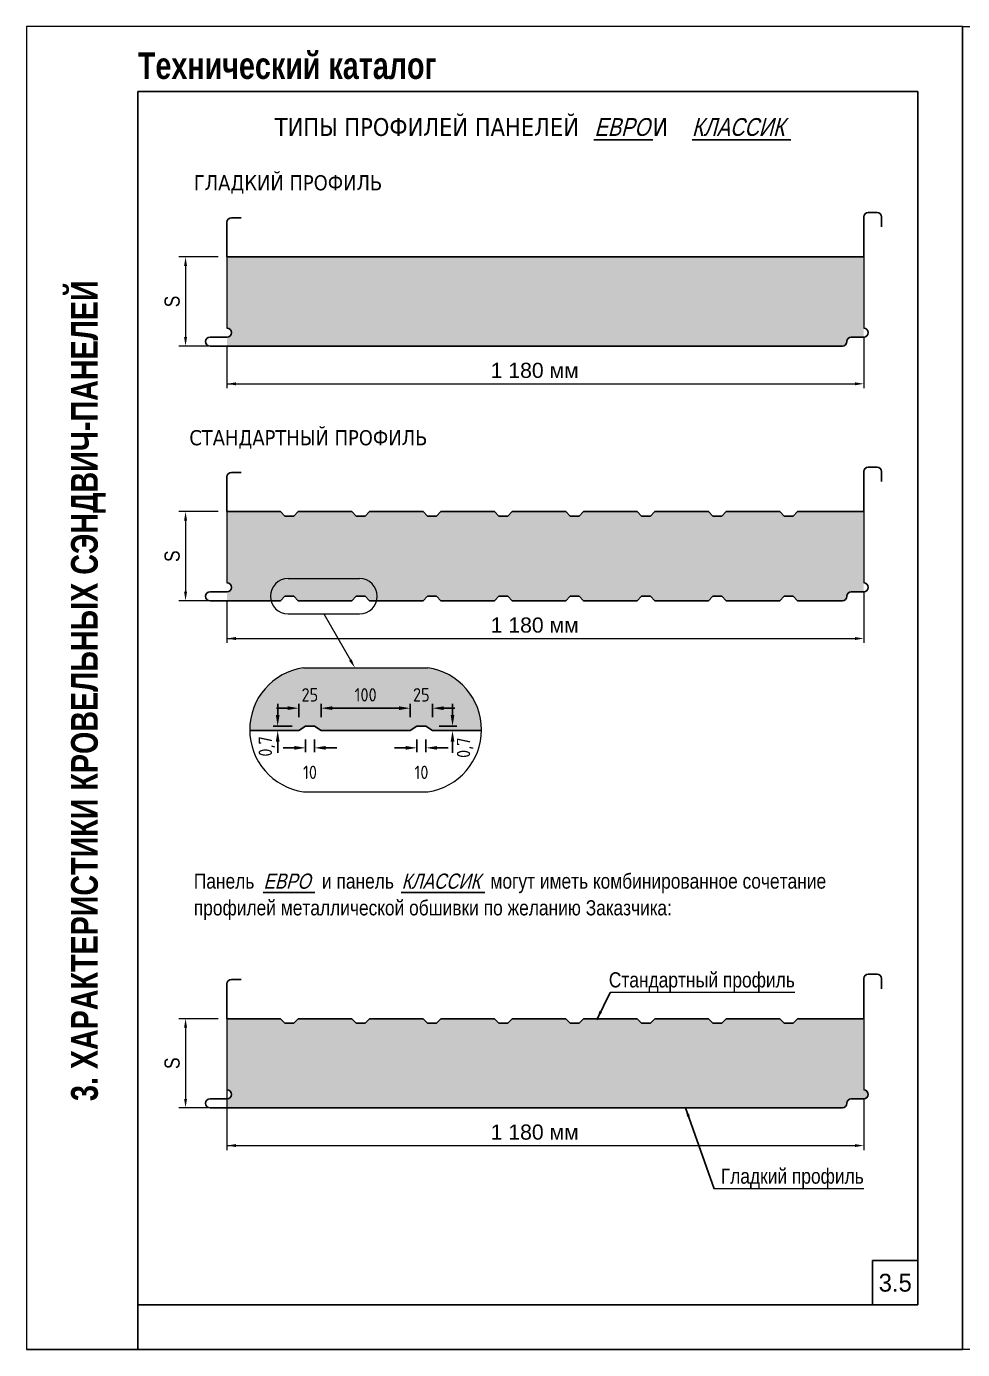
# Model space of a CAD drawing. Extents: x 5821 to 16321, y -13531 to 5774.
# Drawn here: x 10021 to 11071, y -4621 to -3136 of the extents above; entities that cross this region are included whole.
import ezdxf
from ezdxf.enums import TextEntityAlignment as Align

# ---------------------------------------------------------------- set-up
doc = ezdxf.new("R2010")
doc.units = 0
doc.header["$LTSCALE"] = 3
doc.layers.get('0').update_dxf_attribs({"linetype": 'CONTINUOUS', "lineweight": 30})
doc.layers.get('DEFPOINTS').update_dxf_attribs({"linetype": 'CONTINUOUS'})
doc.layers.add('new_fill', color=8, linetype='CONTINUOUS', lineweight=13)
doc.layers.add('RAZMER', color=7, linetype='CONTINUOUS', lineweight=9)
doc.styles.add('LOGO', font='HATTEN.TTF')
doc.styles.add('ROMANS', font='romans.shx', dxfattribs={"width": 0.85})
doc.styles.get("Standard").update_dxf_attribs({"font": 'TAHOMA.TTF'})
doc.styles.add('style1', font='ARIALN.TTF')
doc.styles.add('style2', font='impact.TTF')
doc.styles.add('курсив', font='ARIAL.TTF', dxfattribs={"width": 0.8, "oblique": 15})
doc.dimstyles.new('2.5', dxfattribs={"dimscale": 5, "dimtxt": 3, "dimasz": 2, "dimexe": 1, "dimexo": 2, "dimgap": 0, "dimtad": 0, "dimdec": 0, "dimlfac": 0.5, "dimzin": 9, "dimdsep": 46, "dimtxsty": 'ROMANS', "dimcen": -3, "dimdle": 1, "dimclrd": 256, "dimclre": 256, "dimclrt": 256, "dimadec": 0, "dimazin": 0, "dimtfac": 1, "dimtdec": 0, "dimtofl": 0, "dimtmove": 2, "dimatfit": 3, "dimfxl": 0, "dimtvp": 1, "dimtolj": 1, "dimtzin": 9, "dimarcsym": 0})
doc.dimstyles.new('5', dxfattribs={"dimscale": 5, "dimtxt": 3, "dimasz": 2.5, "dimexe": 1, "dimexo": 3, "dimgap": 0, "dimtad": 0, "dimdec": 0, "dimzin": 9, "dimdsep": 46, "dimtxsty": 'ROMANS', "dimblk2": 'OBLIQUE', "dimcen": -3, "dimdle": 1.5, "dimclrd": 256, "dimclre": 256, "dimclrt": 256, "dimadec": 0, "dimazin": 0, "dimtfac": 1, "dimtdec": 0, "dimtofl": 0, "dimtmove": 2, "dimatfit": 3, "dimfxl": 0, "dimtvp": 1, "dimtolj": 1, "dimtzin": 9, "dimarcsym": 0})

# ---------------------------------------------------------------- blocks, each defined once
blk = doc.blocks.new('*D1031')
at = {"layer": 'DEFPOINTS', "color": 0, "transparency": 16777216}
for p in [(10334.1, -3921.5), (10344.1, -3921.6), (10344.1, -3945.9)]:
    blk.add_point(p, dxfattribs=at)
at = {"layer": 'RAZMER', "lineweight": -2, "transparency": 16777216}
for p, q in [((10321.6, -3945.9), (10309.1, -3945.9)), ((10334.1, -3936.5), (10334.1, -3950.9)), ((10344.1, -3936.6), (10344.1, -3950.9)), ((10356.6, -3945.9), (10369.1, -3945.9))]:
    blk.add_line(p, q, dxfattribs=at)
at = {"layer": 'RAZMER', "transparency": 16777216}
for points in [[(10321.6, -3943.8), (10321.6, -3948), (10334.1, -3945.9)], [(10356.6, -3943.8), (10356.6, -3948), (10344.1, -3945.9)]]:
    blk.add_solid(points, dxfattribs=at)
at = {"layer": 'RAZMER', "transparency": 16777216, "insert": (10339.1, -3973.4), "char_height": 15, "attachment_point": 5, "style": 'ROMANS'}
blk.add_mtext('\\A1;10', dxfattribs=at)
blk = doc.blocks.new('_OBLIQUE')
at = {"color": 0, "linetype": 'ByBlock'}
blk.add_line((-0.5, -0.5), (0.5, 0.5), dxfattribs=at)
blk = doc.blocks.new('*D1032')
at = {"layer": 'DEFPOINTS', "color": 0, "transparency": 16777216}
for p in [(10459.1, -3921.6), (10469.1, -3921.6), (10469.1, -3945.9)]:
    blk.add_point(p, dxfattribs=at)
at = {"layer": 'RAZMER', "lineweight": -2, "transparency": 16777216}
for p, q in [((10446.6, -3945.9), (10434.1, -3945.9)), ((10459.1, -3936.6), (10459.1, -3950.9)), ((10469.1, -3936.6), (10469.1, -3950.9)), ((10481.6, -3945.9), (10494.1, -3945.9))]:
    blk.add_line(p, q, dxfattribs=at)
at = {"layer": 'RAZMER', "transparency": 16777216}
for points in [[(10446.6, -3943.9), (10446.6, -3948), (10459.1, -3945.9)], [(10481.6, -3943.9), (10481.6, -3948), (10469.1, -3945.9)]]:
    blk.add_solid(points, dxfattribs=at)
at = {"layer": 'RAZMER', "transparency": 16777216, "insert": (10464.1, -3973.4), "char_height": 15, "attachment_point": 5, "style": 'ROMANS'}
blk.add_mtext('\\A1;10', dxfattribs=at)
blk = doc.blocks.new('*D1033')
at = {"layer": 'DEFPOINTS', "color": 0, "transparency": 16777216}
for p in [(10302.9, -3926.5), (10326.5, -3926.5), (10334.1, -3921.5)]:
    blk.add_point(p, dxfattribs=at)
at = {"layer": 'RAZMER', "lineweight": -2, "transparency": 16777216}
for p, q in [((10302.9, -3909), (10302.9, -3896.5)), ((10319.1, -3921.5), (10297.9, -3921.5)), ((10311.5, -3926.5), (10297.9, -3926.5)), ((10302.9, -3939), (10302.9, -3951.5))]:
    blk.add_line(p, q, dxfattribs=at)
at = {"layer": 'RAZMER', "transparency": 16777216}
for points in [[(10300.8, -3909), (10305, -3909), (10302.9, -3921.5)], [(10300.8, -3939), (10305, -3939), (10302.9, -3926.5)]]:
    blk.add_solid(points, dxfattribs=at)
at = {"layer": 'RAZMER', "transparency": 16777216, "insert": (10290.8, -3944.3), "char_height": 15, "attachment_point": 5, "rotation": 90, "style": 'ROMANS'}
blk.add_mtext('\\A1;0,7', dxfattribs=at)
blk = doc.blocks.new('*D1034')
at = {"layer": 'DEFPOINTS', "color": 0, "transparency": 16777216}
for p in [(10469.1, -3921.6), (10476.5, -3926.6), (10499, -3926.6)]:
    blk.add_point(p, dxfattribs=at)
at = {"layer": 'RAZMER', "lineweight": -2, "transparency": 16777216}
for p, q in [((10499, -3909.1), (10499, -3896.6)), ((10484.1, -3921.6), (10504, -3921.6)), ((10491.5, -3926.6), (10504, -3926.6)), ((10499, -3939.1), (10499, -3951.6))]:
    blk.add_line(p, q, dxfattribs=at)
at = {"layer": 'RAZMER', "transparency": 16777216}
for points in [[(10496.9, -3909.1), (10501.1, -3909.1), (10499, -3921.6)], [(10496.9, -3939.1), (10501.1, -3939.1), (10499, -3926.6)]]:
    blk.add_solid(points, dxfattribs=at)
at = {"layer": 'RAZMER', "transparency": 16777216, "insert": (10513.1, -3945.8), "char_height": 15, "attachment_point": 5, "rotation": 90, "style": 'ROMANS'}
blk.add_mtext('\\A1;0,7', dxfattribs=at)
blk = doc.blocks.new('*D1035')
at = {"layer": 'DEFPOINTS', "color": 0, "transparency": 16777216}
for p in [(10351.5, -3901.4), (10326.5, -3926.5), (10351.5, -3926.5)]:
    blk.add_point(p, dxfattribs=at)
at = {"layer": 'RAZMER', "lineweight": -2, "transparency": 16777216}
for p, q in [((10314, -3901.4), (10301.5, -3901.4)), ((10326.5, -3911.5), (10326.5, -3896.4)), ((10351.5, -3911.5), (10351.5, -3896.4)), ((10364, -3901.4), (10376.5, -3901.4))]:
    blk.add_line(p, q, dxfattribs=at)
at = {"layer": 'RAZMER', "transparency": 16777216}
for points in [[(10314, -3899.3), (10314, -3903.4), (10326.5, -3901.4)], [(10364, -3899.3), (10364, -3903.4), (10351.5, -3901.4)]]:
    blk.add_solid(points, dxfattribs=at)
at = {"layer": 'RAZMER', "transparency": 16777216, "insert": (10339, -3886.4), "char_height": 15, "attachment_point": 5, "style": 'ROMANS'}
blk.add_mtext('\\A1;25', dxfattribs=at)
blk = doc.blocks.new('*D1036')
at = {"layer": 'DEFPOINTS', "color": 0, "transparency": 16777216}
for p in [(10451.5, -3901.4), (10351.5, -3926.6), (10451.5, -3926.6)]:
    blk.add_point(p, dxfattribs=at)
at = {"layer": 'RAZMER', "lineweight": -2, "transparency": 16777216}
for p, q in [((10351.5, -3911.6), (10351.5, -3896.4)), ((10364, -3901.4), (10439, -3901.4)), ((10451.5, -3911.6), (10451.5, -3896.4))]:
    blk.add_line(p, q, dxfattribs=at)
at = {"layer": 'RAZMER', "transparency": 16777216}
for points in [[(10364, -3899.3), (10364, -3903.4), (10351.5, -3901.4)], [(10439, -3899.3), (10439, -3903.4), (10451.5, -3901.4)]]:
    blk.add_solid(points, dxfattribs=at)
at = {"layer": 'RAZMER', "transparency": 16777216, "insert": (10401.5, -3886.4), "char_height": 15, "attachment_point": 5, "style": 'ROMANS'}
blk.add_mtext('\\A1;100', dxfattribs=at)
blk = doc.blocks.new('*D1037')
at = {"layer": 'DEFPOINTS', "color": 0, "transparency": 16777216}
for p in [(10476.5, -3901.4), (10451.5, -3926.6), (10476.5, -3926.6)]:
    blk.add_point(p, dxfattribs=at)
at = {"layer": 'RAZMER', "lineweight": -2, "transparency": 16777216}
for p, q in [((10439, -3901.4), (10426.5, -3901.4)), ((10451.5, -3911.6), (10451.5, -3896.4)), ((10476.5, -3911.6), (10476.5, -3896.4)), ((10489, -3901.4), (10501.5, -3901.4))]:
    blk.add_line(p, q, dxfattribs=at)
at = {"layer": 'RAZMER', "transparency": 16777216}
for points in [[(10439, -3899.3), (10439, -3903.5), (10451.5, -3901.4)], [(10489, -3899.3), (10489, -3903.5), (10476.5, -3901.4)]]:
    blk.add_solid(points, dxfattribs=at)
at = {"layer": 'RAZMER', "transparency": 16777216, "insert": (10464, -3886.4), "char_height": 15, "attachment_point": 5, "style": 'ROMANS'}
blk.add_mtext('\\A1;25', dxfattribs=at)

msp = doc.modelspace()

# ---------------------------------------------------------------- hatches: boundary and pattern name
h = msp.add_hatch(color=256)
h.set_gradient(color1=(214, 214, 214), tint=1, name='CYLINDER')
h.paths.add_polyline_path([(10471.19, -3856.03), (10331.87, -3856.03, 0.3764035), (10271.53, -3926.49), (10326.53, -3926.49), (10334.06, -3921.53), (10344.06, -3921.58), (10351.53, -3926.56), (10451.53, -3926.56), (10459.06, -3921.6), (10469.06, -3921.65), (10476.53, -3926.62), (10531.53, -3926.62, 0.3769258)])
h.paths.add_polyline_path([(10324.96, -3875.11), (10353.1, -3875.11), (10353.1, -3897.61), (10324.96, -3897.61)], flags=24)
h.paths.add_polyline_path([(10382.3, -3875.11), (10420.76, -3875.11), (10420.76, -3897.61), (10382.3, -3897.61)], flags=24)
h.paths.add_polyline_path([(10449.96, -3875.18), (10478.1, -3875.18), (10478.1, -3897.68), (10449.96, -3897.68)], flags=24)
at = {"layer": 'new_fill'}
h = msp.add_hatch(color=256, dxfattribs=at)
h.set_gradient(color1=(192, 192, 192), one_color=1, tint=1, name='CYLINDER')
h.paths.add_polyline_path([(10960.33, -3394.92), (10245.99, -3394.92), (10245.99, -3474.92, -1), (10245.99, -3484.92), (10245.99, -3494.92), (10936.33, -3494.92, 0.4142136), (10941.33, -3489.92, -0.4142136), (10946.33, -3484.92), (10960.33, -3484.92)])
h = msp.add_hatch(color=256, dxfattribs=at)
h.set_gradient(color1=(192, 192, 192), one_color=1, tint=1, name='CYLINDER')
h.paths.add_polyline_path([(10960.33, -3680.79), (10885.99, -3680.79), (10880.99, -3685.79), (10870.99, -3685.79), (10865.99, -3680.79), (10805.99, -3680.79), (10800.99, -3685.79), (10790.99, -3685.79), (10785.99, -3680.79), (10725.99, -3680.79), (10720.99, -3685.79), (10710.99, -3685.79), (10705.99, -3680.79), (10645.99, -3680.79), (10640.99, -3685.79), (10630.99, -3685.79), (10625.99, -3680.79), (10565.99, -3680.79), (10560.99, -3685.79), (10550.99, -3685.79), (10545.99, -3680.79), (10485.99, -3680.79), (10480.99, -3685.79), (10470.99, -3685.79), (10465.99, -3680.79), (10405.99, -3680.79), (10400.99, -3685.79), (10390.99, -3685.79), (10385.99, -3680.79), (10325.99, -3680.79), (10320.99, -3685.79), (10310.99, -3685.79), (10305.99, -3680.79), (10245.99, -3680.79), (10245.99, -3760.79, -1), (10245.99, -3770.79), (10245.99, -3780.79), (10295.39, -3780.79, -0.4908089), (10314.63, -3755.91), (10394.63, -3755.91, -0.4908089), (10413.86, -3780.79), (10465.99, -3780.79), (10470.99, -3775.79), (10480.99, -3775.79), (10485.99, -3780.79), (10545.99, -3780.79), (10550.99, -3775.79), (10560.99, -3775.79), (10565.99, -3780.79), (10625.99, -3780.79), (10630.99, -3775.79), (10640.99, -3775.79), (10645.99, -3780.79), (10705.99, -3780.79), (10710.99, -3775.79), (10720.99, -3775.79), (10725.99, -3780.79), (10785.99, -3780.79), (10790.99, -3775.79), (10800.99, -3775.79), (10805.99, -3780.79), (10865.99, -3780.79), (10870.99, -3775.79), (10880.99, -3775.79), (10885.99, -3780.79), (10936.33, -3780.79, 0.4142136), (10941.33, -3775.79, -0.4142136), (10946.33, -3770.79), (10960.33, -3770.79)])
h.paths.add_polyline_path([(10394.63, -3755.91), (10314.63, -3755.91, 0.4908089), (10295.39, -3780.79), (10305.99, -3780.79), (10310.99, -3775.79), (10320.99, -3775.79), (10325.99, -3780.79), (10385.99, -3780.79), (10390.99, -3775.79), (10400.99, -3775.79), (10405.99, -3780.79), (10413.86, -3780.79, 0.4908089)], flags=17)
h = msp.add_hatch(color=256, dxfattribs=at)
h.set_gradient(color1=(192, 192, 192), one_color=1, tint=1, name='CYLINDER')
h.paths.add_polyline_path([(10960.33, -4249.89), (10885.99, -4249.89), (10880.99, -4254.89), (10870.99, -4254.89), (10865.99, -4249.89), (10805.99, -4249.89), (10800.99, -4254.89), (10790.99, -4254.89), (10785.99, -4249.89), (10725.99, -4249.89), (10720.99, -4254.89), (10710.99, -4254.89), (10705.99, -4249.89), (10645.99, -4249.89), (10640.99, -4254.89), (10630.99, -4254.89), (10625.99, -4249.89), (10565.99, -4249.89), (10560.99, -4254.89), (10550.99, -4254.89), (10545.99, -4249.89), (10485.99, -4249.89), (10480.99, -4254.89), (10470.99, -4254.89), (10465.99, -4249.89), (10405.99, -4249.89), (10400.99, -4254.89), (10390.99, -4254.89), (10385.99, -4249.89), (10325.99, -4249.89), (10320.99, -4254.89), (10310.99, -4254.89), (10305.99, -4249.89), (10245.99, -4249.89), (10245.99, -4329.89, -1), (10245.99, -4339.89), (10245.99, -4349.89), (10936.33, -4349.89, 0.4142136), (10941.33, -4344.89, -0.4142136), (10946.33, -4339.89), (10960.33, -4339.89, 1), (10960.33, -4329.89)])

# ---------------------------------------------------------------- linework, layer by layer
at = {"color": 1}
for p, q in [((10146.09, -3209.09), (11021.09, -3209.09)), ((10146.09, -3209.09), (10146.09, -4621.24)), ((11021.09, -3209.09), (11021.09, -4571.24)), ((10657.65, -3263.42), (10723.77, -3263.42)), ((10767.8, -3263.42), (10878.53, -3263.42)), ((10286.48, -4108.12), (10344.44, -4108.12)), ((10441.46, -4108.12), (10535.35, -4108.12)), ((10970.18, -4521.24), (11021.09, -4521.24)), ((10970.18, -4521.24), (10970.18, -4571.24)), ((10146.09, -4571.24), (11021.09, -4571.24))]:
    msp.add_line(p, q, dxfattribs=at)
for p, q in [((10245.99, -3394.92), (10245.99, -3355.92)), ((10261.92, -3350.92), (10250.99, -3350.92)), ((10960.33, -3394.92), (10960.33, -3349.96)), ((10975.33, -3344.92), (10965.33, -3344.92)), ((10980.33, -3361.24), (10980.33, -3349.92)), ((10245.99, -3394.92), (10960.33, -3394.92)), ((10226.98, -3484.92), (10245.99, -3484.92)), ((10946.33, -3484.92), (10960.33, -3484.92)), ((10226.98, -3494.92), (10936.33, -3494.92)), ((10261.92, -3636.79), (10250.99, -3636.79)), ((10960.33, -3680.79), (10960.33, -3635.84)), ((10975.33, -3630.79), (10965.33, -3630.79)), ((10980.33, -3647.11), (10980.33, -3635.79)), ((10245.99, -3680.79), (10245.99, -3641.79)), ((10245.99, -3680.79), (10305.99, -3680.79)), ((10305.99, -3680.79), (10310.99, -3685.79)), ((10325.99, -3680.79), (10320.99, -3685.79)), ((10325.99, -3680.79), (10385.99, -3680.79)), ((10385.99, -3680.79), (10390.99, -3685.79)), ((10405.99, -3680.79), (10400.99, -3685.79)), ((10405.99, -3680.79), (10465.99, -3680.79)), ((10465.99, -3680.79), (10470.99, -3685.79)), ((10485.99, -3680.79), (10480.99, -3685.79)), ((10485.99, -3680.79), (10545.99, -3680.79)), ((10545.99, -3680.79), (10550.99, -3685.79)), ((10565.99, -3680.79), (10560.99, -3685.79)), ((10565.99, -3680.79), (10625.99, -3680.79)), ((10625.99, -3680.79), (10630.99, -3685.79)), ((10645.99, -3680.79), (10640.99, -3685.79)), ((10645.99, -3680.79), (10705.99, -3680.79)), ((10705.99, -3680.79), (10710.99, -3685.79)), ((10725.99, -3680.79), (10720.99, -3685.79)), ((10725.99, -3680.79), (10785.99, -3680.79)), ((10785.99, -3680.79), (10790.99, -3685.79)), ((10805.99, -3680.79), (10800.99, -3685.79)), ((10805.99, -3680.79), (10865.99, -3680.79)), ((10865.99, -3680.79), (10870.99, -3685.79)), ((10885.99, -3680.79), (10880.99, -3685.79)), ((10885.99, -3680.79), (10960.33, -3680.79)), ((10310.99, -3685.79), (10320.99, -3685.79)), ((10390.99, -3685.79), (10400.99, -3685.79)), ((10470.99, -3685.79), (10480.99, -3685.79)), ((10550.99, -3685.79), (10560.99, -3685.79)), ((10630.99, -3685.79), (10640.99, -3685.79)), ((10710.99, -3685.79), (10720.99, -3685.79)), ((10790.99, -3685.79), (10800.99, -3685.79)), ((10870.99, -3685.79), (10880.99, -3685.79)), ((10226.98, -3770.79), (10245.99, -3770.79)), ((10946.33, -3770.79), (10960.33, -3770.79)), ((10226.98, -3780.79), (10305.99, -3780.79)), ((10305.99, -3780.79), (10310.99, -3775.79)), ((10310.99, -3775.79), (10320.99, -3775.79)), ((10325.99, -3780.79), (10320.99, -3775.79)), ((10325.99, -3780.79), (10385.99, -3780.79)), ((10385.99, -3780.79), (10390.99, -3775.79)), ((10390.99, -3775.79), (10400.99, -3775.79)), ((10405.99, -3780.79), (10400.99, -3775.79)), ((10405.99, -3780.79), (10465.99, -3780.79)), ((10465.99, -3780.79), (10470.99, -3775.79)), ((10470.99, -3775.79), (10480.99, -3775.79)), ((10485.99, -3780.79), (10480.99, -3775.79)), ((10485.99, -3780.79), (10545.99, -3780.79)), ((10545.99, -3780.79), (10550.99, -3775.79)), ((10550.99, -3775.79), (10560.99, -3775.79)), ((10565.99, -3780.79), (10560.99, -3775.79)), ((10565.99, -3780.79), (10625.99, -3780.79)), ((10625.99, -3780.79), (10630.99, -3775.79)), ((10630.99, -3775.79), (10640.99, -3775.79)), ((10645.99, -3780.79), (10640.99, -3775.79)), ((10645.99, -3780.79), (10705.99, -3780.79)), ((10705.99, -3780.79), (10710.99, -3775.79)), ((10710.99, -3775.79), (10720.99, -3775.79)), ((10725.99, -3780.79), (10720.99, -3775.79)), ((10725.99, -3780.79), (10785.99, -3780.79)), ((10785.99, -3780.79), (10790.99, -3775.79)), ((10790.99, -3775.79), (10800.99, -3775.79)), ((10805.99, -3780.79), (10800.99, -3775.79)), ((10805.99, -3780.79), (10865.99, -3780.79)), ((10865.99, -3780.79), (10870.99, -3775.79)), ((10870.99, -3775.79), (10880.99, -3775.79)), ((10885.99, -3780.79), (10880.99, -3775.79)), ((10885.99, -3780.79), (10936.33, -3780.79)), ((10271.53, -3926.49), (10326.53, -3926.49)), ((10334.06, -3921.53), (10326.53, -3926.49)), ((10344.06, -3921.58), (10334.06, -3921.53)), ((10344.06, -3921.58), (10351.53, -3926.56)), ((10351.53, -3926.56), (10451.53, -3926.56)), ((10459.06, -3921.6), (10451.53, -3926.56)), ((10469.06, -3921.65), (10459.06, -3921.6)), ((10469.06, -3921.65), (10476.53, -3926.62)), ((10476.53, -3926.62), (10531.53, -3926.62)), ((10975.33, -4199.89), (10965.33, -4199.89)), ((10245.99, -4249.89), (10245.99, -4210.89)), ((10261.92, -4205.89), (10250.99, -4205.89)), ((10960.33, -4249.89), (10960.33, -4204.94)), ((10980.33, -4216.21), (10980.33, -4204.89)), ((10245.99, -4249.89), (10305.99, -4249.89)), ((10305.99, -4249.89), (10310.99, -4254.89)), ((10310.99, -4254.89), (10320.99, -4254.89)), ((10325.99, -4249.89), (10320.99, -4254.89)), ((10325.99, -4249.89), (10385.99, -4249.89)), ((10385.99, -4249.89), (10390.99, -4254.89)), ((10390.99, -4254.89), (10400.99, -4254.89)), ((10405.99, -4249.89), (10400.99, -4254.89)), ((10405.99, -4249.89), (10465.99, -4249.89)), ((10465.99, -4249.89), (10470.99, -4254.89)), ((10470.99, -4254.89), (10480.99, -4254.89)), ((10485.99, -4249.89), (10480.99, -4254.89)), ((10485.99, -4249.89), (10545.99, -4249.89)), ((10545.99, -4249.89), (10550.99, -4254.89)), ((10550.99, -4254.89), (10560.99, -4254.89)), ((10565.99, -4249.89), (10560.99, -4254.89)), ((10565.99, -4249.89), (10625.99, -4249.89)), ((10625.99, -4249.89), (10630.99, -4254.89)), ((10630.99, -4254.89), (10640.99, -4254.89)), ((10645.99, -4249.89), (10640.99, -4254.89)), ((10645.99, -4249.89), (10705.99, -4249.89)), ((10705.99, -4249.89), (10710.99, -4254.89)), ((10710.99, -4254.89), (10720.99, -4254.89)), ((10725.99, -4249.89), (10720.99, -4254.89)), ((10725.99, -4249.89), (10785.99, -4249.89)), ((10785.99, -4249.89), (10790.99, -4254.89)), ((10790.99, -4254.89), (10800.99, -4254.89)), ((10805.99, -4249.89), (10800.99, -4254.89)), ((10805.99, -4249.89), (10865.99, -4249.89)), ((10865.99, -4249.89), (10870.99, -4254.89)), ((10870.99, -4254.89), (10880.99, -4254.89)), ((10885.99, -4249.89), (10880.99, -4254.89)), ((10885.99, -4249.89), (10960.33, -4249.89)), ((10226.98, -4339.89), (10245.99, -4339.89)), ((10226.98, -4349.89), (10936.33, -4349.89)), ((10946.33, -4339.89), (10960.33, -4339.89))]:
    msp.add_line(p, q)
for centre, start, end in [((10250.99, -3355.92), 90, 180), ((10965.33, -3349.92), 90, 180), ((10975.33, -3349.92), 0, 90), ((10226.98, -3489.92), 90, 270), ((10245.99, -3479.92), 270, 90), ((10946.33, -3489.92), 90, 180), ((10960.33, -3479.92), 270, 90), ((10936.33, -3489.92), 270, 0), ((10250.99, -3641.79), 90, 180), ((10965.33, -3635.79), 90, 180), ((10975.33, -3635.79), 0, 90), ((10226.98, -3775.79), 90, 270), ((10245.99, -3765.79), 270, 90), ((10946.33, -3775.79), 90, 180), ((10960.33, -3765.79), 270, 90), ((10936.33, -3775.79), 270, 0), ((10965.33, -4204.89), 90, 180), ((10975.33, -4204.89), 0, 90), ((10250.99, -4210.89), 90, 180), ((10245.99, -4334.89), 270, 90), ((10960.33, -4334.89), 270, 90), ((10226.98, -4344.89), 90, 270), ((10936.33, -4344.89), 270, 0), ((10946.33, -4344.89), 90, 180)]:
    msp.add_arc(centre, 5, start, end)
at = {"layer": 'new_fill', "color": 7, "lineweight": 0}
for p, q in [((11071.09, -3136.24), (10021.09, -3136.24)), ((10021.09, -3136.24), (10021.09, -4621.24))]:
    msp.add_line(p, q, dxfattribs=at)
at = {"layer": 'RAZMER'}
for p, q in [((10021.09, -3136.24), (10021.09, -4621.24)), ((10021.09, -3136.24), (10021.09, -4621.24)), ((10021.09, -3136.24), (10021.09, -4621.24)), ((10021.09, -3136.24), (10021.09, -4621.24)), ((10021.09, -3136.24), (10021.09, -4621.24)), ((10021.09, -3136.24), (10021.09, -4621.24)), ((10021.09, -3136.24), (10021.09, -4621.24)), ((10021.09, -3136.24), (10021.09, -4621.24)), ((10021.09, -3136.24), (10021.09, -4621.24)), ((10021.09, -3136.24), (10021.09, -4621.24)), ((10021.09, -3136.24), (10021.09, -4621.24)), ((10021.09, -3136.24), (10021.09, -4621.24)), ((10021.09, -3136.24), (10021.09, -4621.24)), ((10021.09, -3136.24), (10021.09, -4621.24)), ((10021.09, -3136.24), (10021.09, -4621.24)), ((10021.09, -3136.24), (10021.09, -4621.24)), ((10021.09, -3136.24), (10021.09, -4621.24)), ((10021.09, -3136.24), (10021.09, -4621.24)), ((10021.09, -3136.24), (10021.09, -4621.24)), ((10021.09, -3136.24), (10021.09, -4621.24)), ((10021.09, -3136.24), (10021.09, -4621.24)), ((10021.09, -3136.24), (10021.09, -4621.24)), ((10021.09, -3136.24), (10021.09, -4621.24)), ((10021.09, -3136.24), (10021.09, -4621.24)), ((10021.09, -3136.24), (10021.09, -4621.24)), ((10021.09, -3136.24), (10021.09, -4621.24)), ((10021.09, -3136.24), (10021.09, -4621.24)), ((10021.09, -3136.24), (10021.09, -4621.24)), ((10021.09, -3136.24), (10021.09, -4621.24)), ((10021.09, -3136.24), (10021.09, -4621.24)), ((10021.09, -3136.24), (10021.09, -4621.24)), ((10021.09, -3136.24), (10021.09, -4621.24)), ((10021.09, -3136.24), (10021.09, -4621.24)), ((10021.09, -3136.24), (10021.09, -4621.24)), ((10021.09, -3136.24), (10021.09, -4621.24)), ((10021.09, -3136.24), (10021.09, -4621.24)), ((10021.09, -3136.24), (10021.09, -4621.24)), ((10021.09, -3136.24), (10021.09, -4621.24)), ((10021.09, -3136.24), (10021.09, -4621.24)), ((10021.09, -3136.24), (10021.09, -4621.24)), ((10021.09, -3136.24), (10021.09, -4621.24)), ((10021.09, -3136.24), (10021.09, -4621.24)), ((10021.09, -3136.24), (10021.09, -4621.24)), ((10021.09, -3136.24), (10021.09, -4621.24)), ((10021.09, -3136.24), (10021.09, -4621.24)), ((10021.09, -3136.24), (10021.09, -4621.24)), ((10021.09, -3136.24), (10021.09, -4621.24)), ((10021.09, -3136.24), (10021.09, -4621.24)), ((10021.09, -3136.24), (10021.09, -4621.24)), ((10021.09, -3136.24), (10021.09, -4621.24)), ((10021.09, -3136.24), (10021.09, -4621.24)), ((10021.09, -3136.24), (10021.09, -4621.24)), ((10021.09, -3136.24), (10021.09, -4621.24)), ((10021.09, -3136.24), (10021.09, -4621.24)), ((10021.09, -3136.24), (10021.09, -4621.24)), ((10021.09, -3136.24), (10021.09, -4621.24)), ((10021.09, -3136.24), (10021.09, -4621.24)), ((10021.09, -3136.24), (10021.09, -4621.24)), ((10021.09, -3136.24), (10021.09, -4621.24)), ((10021.09, -3136.24), (10021.09, -4621.24)), ((10021.09, -3136.24), (10021.09, -4621.24)), ((10021.09, -3136.24), (10021.09, -4621.24)), ((10021.09, -3136.24), (10021.09, -4621.24)), ((10021.09, -3136.24), (10021.09, -4621.24)), ((10021.09, -3136.24), (10021.09, -4621.24)), ((10021.09, -3136.24), (10021.09, -4621.24)), ((10021.09, -3136.24), (10021.09, -4621.24)), ((10021.09, -3136.24), (10021.09, -4621.24)), ((10021.09, -3136.24), (10021.09, -4621.24)), ((10021.09, -3136.24), (10021.09, -4621.24)), ((10021.09, -3136.24), (10021.09, -4621.24)), ((10021.09, -3136.24), (10021.09, -4621.24)), ((10021.09, -3136.24), (10021.09, -4621.24)), ((10021.09, -3136.24), (10021.09, -4621.24)), ((10021.09, -3136.24), (10021.09, -4621.24)), ((10021.09, -3136.24), (10021.09, -4621.24)), ((10021.09, -3136.24), (10021.09, -4621.24)), ((10021.09, -3136.24), (10021.09, -4621.24)), ((10021.09, -3136.24), (10021.09, -4621.24)), ((10021.09, -3136.24), (10021.09, -4621.24)), ((10021.09, -3136.24), (10021.09, -4621.24)), ((10021.09, -3136.24), (10021.09, -4621.24)), ((10021.09, -3136.24), (10021.09, -4621.24)), ((10021.09, -3136.24), (10021.09, -4621.24)), ((11071.09, -3136.24), (11071.09, -4621.24)), ((11071.09, -3136.24), (11071.09, -4621.24)), ((11071.09, -3136.24), (11071.09, -4621.24)), ((11071.09, -3136.24), (11071.09, -4621.24)), ((11071.09, -3136.24), (11071.09, -4621.24)), ((11071.09, -3136.24), (11071.09, -4621.24)), ((11071.09, -3136.24), (11071.09, -4621.24)), ((11071.09, -3136.24), (11071.09, -4621.24)), ((11071.09, -3136.24), (11071.09, -4621.24)), ((11071.09, -3136.24), (11071.09, -4621.24)), ((11071.09, -3136.24), (11071.09, -4621.24)), ((11071.09, -3136.24), (11071.09, -4621.24)), ((11071.09, -3136.24), (11071.09, -4621.24)), ((11071.09, -3136.24), (11071.09, -4621.24)), ((11071.09, -3136.24), (11071.09, -4621.24)), ((11071.09, -3136.24), (11071.09, -4621.24)), ((11071.09, -3136.24), (11071.09, -4621.24)), ((11071.09, -3136.24), (11071.09, -4621.24)), ((11071.09, -3136.24), (11071.09, -4621.24)), ((11071.09, -3136.24), (11071.09, -4621.24)), ((11071.09, -3136.24), (11071.09, -4621.24)), ((11071.09, -3136.24), (11071.09, -4621.24)), ((11071.09, -3136.24), (11071.09, -4621.24)), ((11071.09, -3136.24), (11071.09, -4621.24)), ((11071.09, -3136.24), (11071.09, -4621.24)), ((11071.09, -3136.24), (11071.09, -4621.24)), ((11071.09, -3136.24), (11071.09, -4621.24)), ((11071.09, -3136.24), (11071.09, -4621.24)), ((11071.09, -3136.24), (11071.09, -4621.24)), ((11071.09, -3136.24), (11071.09, -4621.24)), ((11071.09, -3136.24), (11071.09, -4621.24)), ((11071.09, -3136.24), (11071.09, -4621.24)), ((11071.09, -3136.24), (11071.09, -4621.24)), ((11071.09, -3136.24), (11071.09, -4621.24)), ((11071.09, -3136.24), (11071.09, -4621.24)), ((11071.09, -3136.24), (11071.09, -4621.24)), ((11071.09, -3136.24), (11071.09, -4621.24)), ((11071.09, -3136.24), (11071.09, -4621.24)), ((11071.09, -3136.24), (11071.09, -4621.24)), ((11071.09, -3136.24), (11071.09, -4621.24)), ((11071.09, -3136.24), (11071.09, -4621.24)), ((11071.09, -3136.24), (11071.09, -4621.24)), ((11071.09, -3136.24), (11071.09, -4621.24)), ((11071.09, -3136.24), (11071.09, -4621.24)), ((11071.09, -3136.24), (11071.09, -4621.24)), ((11071.09, -3136.24), (11071.09, -4621.24)), ((11071.09, -3136.24), (11071.09, -4621.24)), ((11071.09, -3136.24), (11071.09, -4621.24)), ((11071.09, -3136.24), (11071.09, -4621.24)), ((11071.09, -3136.24), (11071.09, -4621.24)), ((11071.09, -3136.24), (11071.09, -4621.24)), ((11071.09, -3136.24), (11071.09, -4621.24)), ((11071.09, -3136.24), (11071.09, -4621.24)), ((11071.09, -3136.24), (11071.09, -4621.24)), ((11071.09, -3136.24), (11071.09, -4621.24)), ((11071.09, -3136.24), (11071.09, -4621.24)), ((11071.09, -3136.24), (11071.09, -4621.24)), ((11071.09, -3136.24), (11071.09, -4621.24)), ((11071.09, -3136.24), (11071.09, -4621.24)), ((11071.09, -3136.24), (11071.09, -4621.24)), ((11071.09, -3136.24), (11071.09, -4621.24)), ((11071.09, -3136.24), (11071.09, -4621.24)), ((11071.09, -3136.24), (11071.09, -4621.24)), ((11071.09, -3136.24), (11071.09, -4621.24)), ((11071.09, -4621.24), (11071.09, -3136.24)), ((10235.99, -3394.92), (10191.92, -3394.92)), ((10245.99, -3394.92), (10245.99, -3474.92)), ((10960.33, -3394.92), (10960.33, -3474.92)), ((10199.55, -3404.92), (10199.55, -3484.92)), ((10960.33, -3484.92), (10960.33, -3542.34)), ((10235.99, -3494.92), (10191.92, -3494.92)), ((10245.99, -3494.92), (10245.99, -3542.34)), ((10245.99, -3537.34), (10950.33, -3537.34)), ((10235.99, -3680.79), (10191.92, -3680.79)), ((10245.99, -3680.79), (10245.99, -3760.79)), ((10960.33, -3680.79), (10960.33, -3760.79)), ((10199.55, -3690.79), (10199.55, -3770.79)), ((10314.63, -3755.91), (10394.63, -3755.91)), ((10960.33, -3770.79), (10960.33, -3828.21)), ((10235.99, -3780.79), (10191.92, -3780.79)), ((10245.99, -3780.79), (10245.99, -3828.21)), ((10314.63, -3795.67), (10394.63, -3795.67)), ((10354.63, -3795.67), (10384.47, -3847.37)), ((10245.99, -3823.21), (10950.33, -3823.21)), ((10331.87, -3856.03), (10471.19, -3856.03)), ((10366.51, -3856.03), (10379.89, -3856.03)), ((10331.87, -3995.29), (10471.19, -3995.29)), ((10882.98, -4220.43), (10675.82, -4220.43)), ((10235.99, -4249.89), (10191.92, -4249.89)), ((10199.55, -4259.89), (10199.55, -4339.89)), ((10245.99, -4249.89), (10245.99, -4349.89)), ((10960.33, -4249.89), (10960.33, -4329.89)), ((10235.99, -4349.89), (10191.92, -4349.89)), ((10245.99, -4349.89), (10245.99, -4397.31)), ((10960.33, -4339.89), (10960.33, -4397.31)), ((10245.99, -4392.31), (10950.33, -4392.31)), ((10960.33, -4440.71), (10792.52, -4440.71)), ((10021.09, -4621.24), (11071.09, -4621.24)), ((11071.09, -4621.24), (10021.09, -4621.24)), ((10021.09, -4621.24), (11071.09, -4621.24)), ((11071.09, -4621.24), (10021.09, -4621.24))]:
    msp.add_line(p, q, dxfattribs=at)
for points in [[(11071.09, -3136.24), (10021.09, -3136.24), (10021.09, -4621.24), (11071.09, -4621.24)], [(11071.09, -3136.24), (12121.09, -3136.24), (12121.09, -4621.24), (11071.09, -4621.24)]]:
    msp.add_lwpolyline(points, close=True, dxfattribs=at)
for centre, radius, start, end in [((10314.63, -3775.79), 19.88, 90, 270), ((10394.63, -3775.79), 19.88, 270, 90), ((10341.87, -3925.66), 70.35, 98.17251, 261.82749), ((10461.19, -3925.66), 70.35, 278.17251, 81.82749)]:
    msp.add_arc(centre, radius, start, end, dxfattribs=at)
for points in [[(10197.88, -3404.92), (10201.21, -3404.92), (10199.55, -3394.92)], [(10197.88, -3484.92), (10201.21, -3484.92), (10199.55, -3494.92)], [(10255.99, -3535.67), (10255.99, -3539), (10245.99, -3537.34)], [(10950.33, -3535.67), (10950.33, -3539), (10960.33, -3537.34)], [(10197.88, -3690.79), (10201.21, -3690.79), (10199.55, -3680.79)], [(10197.88, -3770.79), (10201.21, -3770.79), (10199.55, -3780.79)], [(10255.99, -3821.54), (10255.99, -3824.88), (10245.99, -3823.21)], [(10950.33, -3821.54), (10950.33, -3824.88), (10960.33, -3823.21)], [(10385.92, -3846.53), (10383.03, -3848.2), (10389.47, -3856.03)], [(10197.88, -4259.89), (10201.21, -4259.89), (10199.55, -4249.89)], [(10197.88, -4339.89), (10201.21, -4339.89), (10199.55, -4349.89)], [(10255.99, -4390.64), (10255.99, -4393.98), (10245.99, -4392.31)], [(10950.33, -4390.64), (10950.33, -4393.98), (10960.33, -4392.31)]]:
    msp.add_solid(points, dxfattribs=at)

# ---------------------------------------------------------------- texts
msp.add_text('ТИПЫ ПРОФИЛЕЙ ПАНЕЛЕЙ           И', height=20).set_placement((10520.25, -3249.09), align=Align.MIDDLE_CENTER)
at = {"color": 1, "style": 'курсив', "oblique": 15, "width": 0.8}
for s, p in [('ЕВРО', (10658.18, -3249.09)), ('КЛАССИК', (10767.54, -3249.09))]:
    msp.add_text(s, height=20, dxfattribs=at).set_placement(p, align=Align.MIDDLE_LEFT)
at = {"color": 1}
for s, p in [('ГЛАДКИЙ ПРОФИЛЬ', (10208.77, -3311.64)), ('СТАНДАРТНЫЙ ПРОФИЛЬ', (10203.77, -3597.81))]:
    msp.add_text(s, height=17, dxfattribs=at).set_placement(p, align=Align.MIDDLE_LEFT)
at = {"style": 'style1'}
for s, p in [('Панель              и панель                    могут иметь комбинированное сочетание', (10208.77, -4103.95)), ('профилей металлической обшивки по желанию Заказчика:', (10208.77, -4133.95))]:
    msp.add_text(s, height=17, dxfattribs=at).set_placement(p)
at = {"color": 1, "style": 'курсив', "oblique": 15, "width": 0.8}
for s, p in [('ЕВРО', (10286.94, -4104.03)), ('КЛАССИК', (10441.92, -4104.03))]:
    msp.add_text(s, height=17, dxfattribs=at).set_placement(p)
at = {"style": 'style1'}
for s, p in [('Стандартный профиль', (10882.98, -4206.31)), ('Гладкий профиль', (10960.33, -4426.59))]:
    msp.add_text(s, height=17, dxfattribs=at).set_placement(p, align=Align.MIDDLE_RIGHT)
at = {"char_height": 17, "attachment_point": 5, "rotation": 90, "style": 'style1'}
for insert in [(10184.55, -3444.92), (10184.55, -3730.79), (10184.55, -4299.89)]:
    msp.add_mtext('S', dxfattribs=dict(at, insert=insert))
at = {"char_height": 17, "attachment_point": 5, "style": 'style1'}
for insert in [(10591.16, -3522.34), (10591.16, -3808.21), (10591.16, -4377.31)]:
    msp.add_mtext('{\\fArial|b0|i0|c0|p34;1\\fArial|b0|i0|c204|p34; \\fArial|b0|i0|c0|p34;18\\fArial|b0|i0|c204|p34;0 мм}', dxfattribs=dict(at, insert=insert))
at = {"layer": 'new_fill', "style": 'style2'}
msp.add_text('Технический каталог', height=30, dxfattribs=at).set_placement((10146.09, -3195.19))
msp.add_text('3. ХАРАКТЕРИСТИКИ КРОВЕЛЬНЫХ СЭНДВИЧ-ПАНЕЛЕЙ', height=30, rotation=90, dxfattribs=at).set_placement((10086.09, -3881.81), align=Align.MIDDLE_CENTER)
at = {"layer": 'new_fill', "style": 'LOGO'}
msp.add_text('3.5', height=20, dxfattribs=at).set_placement((10995.64, -4546.24), align=Align.MIDDLE_CENTER)

# ---------------------------------------------------------------- dimensions: what is measured, and where the dimension line sits
at = {"layer": 'RAZMER'}
for base, p1, p2, picture, middle in [((10351.53, -3901.36), (10326.53, -3926.49), (10351.53, -3926.49), '*D1035', (10339.03, -3886.36)), ((10451.53, -3901.36), (10351.53, -3926.56), (10451.53, -3926.56), '*D1036', (10401.53, -3886.36)), ((10476.53, -3901.43), (10451.53, -3926.56), (10476.53, -3926.56), '*D1037', (10464.03, -3886.43)), ((10344.06, -3945.87), (10334.06, -3921.53), (10344.06, -3921.58), '*D1031', (10339.06, -3973.37)), ((10469.06, -3945.94), (10459.06, -3921.6), (10469.06, -3921.65), '*D1032', (10464.06, -3973.44))]:
    dim = msp.add_linear_dim(base=base, p1=p1, p2=p2, dimstyle='5', dxfattribs=at)
    dim.commit()
    dim.dimension.update_dxf_attribs({"geometry": picture, "text_midpoint": middle})
for base, p1, p2, picture, middle in [((10302.93, -3926.49), (10334.06, -3921.53), (10326.53, -3926.49), '*D1033', (10290.81, -3944.25)), ((10499.03, -3926.62), (10469.06, -3921.6), (10476.53, -3926.62), '*D1034', (10513.09, -3945.79))]:
    dim = msp.add_linear_dim(base=base, p1=p1, p2=p2, angle=90, text='0,7', dimstyle='5', dxfattribs=at)
    dim.commit()
    dim.dimension.update_dxf_attribs({"geometry": picture, "text_midpoint": middle, "dimtype": 160})

# ---------------------------------------------------------------- leaders
for points in [[(10660.82, -4251.03), (10675.82, -4220.43)], [(10760.3, -4349.89), (10792.52, -4440.71)]]:
    msp.add_leader(points, dimstyle='2.5', override={"dimgap": 0, "dimtad": 0}, dxfattribs=at)

doc.saveas('drawing.dxf')
